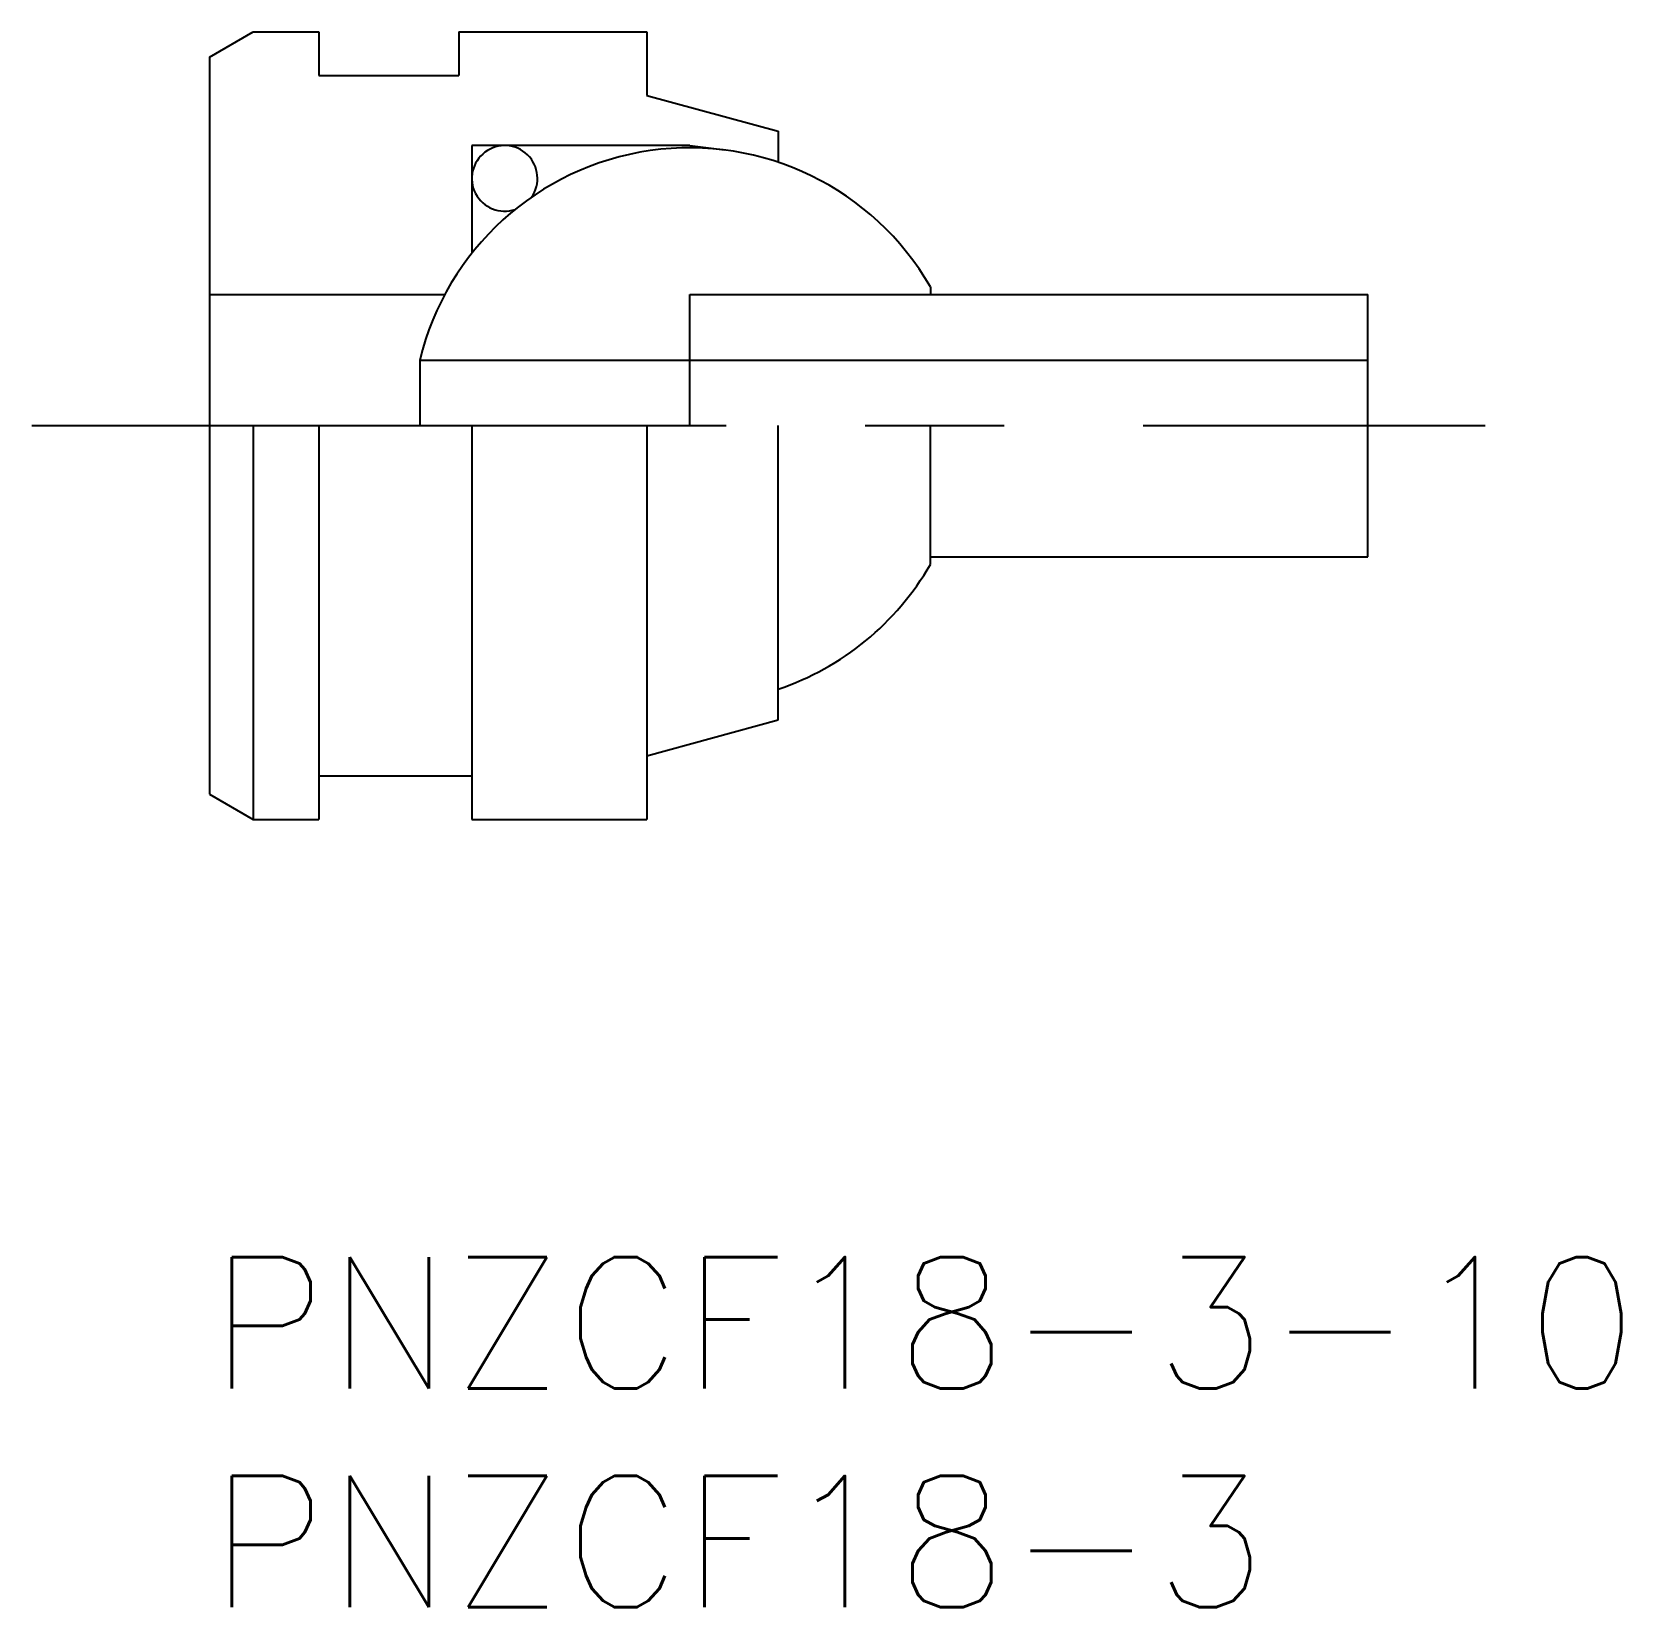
# Model space of a CAD drawing. Extents: x -4.1 to 32.3, y -8 to 28.
import ezdxf

# ---------------------------------------------------------------- set-up
doc = ezdxf.new("R2010")
doc.units = 0
doc.header["$LTSCALE"] = 0.5
doc.linetypes.add('CENTER', pattern=[50.8, 31.75, -6.35, 6.35, -6.35])
for name, color, linetype in [('MSM_CENTER', 1, 'CENTER'), ('MSM_CONTINUOUS', 7, 'CONTINUOUS'), ('MSM_PART_NUMBER', 7, 'CONTINUOUS')]:
    doc.layers.add(name, color=color, linetype=linetype)
doc.styles.get("Standard").update_dxf_attribs({"font": 'txt.shx', "height": 3, "bigfont": 'bigfont.shx'})

# ---------------------------------------------------------------- blocks, each defined once
blk = doc.blocks.new('*U3')
at = {"layer": 'MSM_PART_NUMBER'}
blk.add_text('PNZCF18-3-10', height=3, dxfattribs=at).set_placement((0, -3))
blk = doc.blocks.new('*U4')
at = {"layer": 'MSM_PART_NUMBER'}
blk.add_text('PNZCF18-3', height=3, dxfattribs=at).set_placement((0, -8))

msp = doc.modelspace()

# ---------------------------------------------------------------- linework, layer by layer
at = {"layer": 'MSM_CENTER'}
msp.add_line((-4.058, 19), (29.159, 19), dxfattribs=at)
at = {"layer": 'MSM_CONTINUOUS'}
for p, q in [((0, 27.423), (1, 28)), ((1, 28), (2.5, 28)), ((2.5, 28), (2.5, 27)), ((5.7, 28), (5.7, 27)), ((5.7, 28), (10, 28)), ((10, 28), (10, 26.548)), ((0, 27.423), (0, 10.577)), ((2.5, 27), (5.7, 27)), ((10, 26.548), (13, 25.726)), ((13, 25.726), (13, 25.02)), ((10.98, 25.4), (6, 25.4)), ((6, 25.4), (6, 22.939)), ((10.98, 25.4), (11.772, 25.3)), ((16.48, 22.174), (16.48, 22)), ((0, 22), (5.384, 22)), ((10.98, 22), (26.48, 22)), ((10.98, 19), (10.98, 22)), ((26.48, 16), (26.48, 22)), ((4.81, 20.5), (26.48, 20.5)), ((4.81, 20.5), (4.81, 19)), ((1, 19), (1, 10)), ((2.5, 19), (2.5, 10)), ((6, 19), (6, 10)), ((10, 19), (10, 10)), ((13, 12.274), (13, 19)), ((16.48, 15.826), (16.48, 19)), ((16.48, 16), (26.48, 16)), ((10, 11.452), (13, 12.274)), ((2.5, 11), (6, 11)), ((0, 10.577), (1, 10)), ((1, 10), (2.5, 10)), ((6, 10), (10, 10))]:
    msp.add_line(p, q, dxfattribs=at)
for centre, radius, start, end in [((10.98, 19), 6.35, 29.9867, 166.3364), ((6.75, 24.65), 0.75, 325.023, 288.6227), ((10.98, 19), 6.35, 288.5462, 330.0133)]:
    msp.add_arc(centre, radius, start, end, dxfattribs=at)

# ---------------------------------------------------------------- block references
for name in ['*U3', '*U4']:
    msp.add_blockref(name, (0, 0), dxfattribs=at)

doc.saveas('drawing.dxf')
